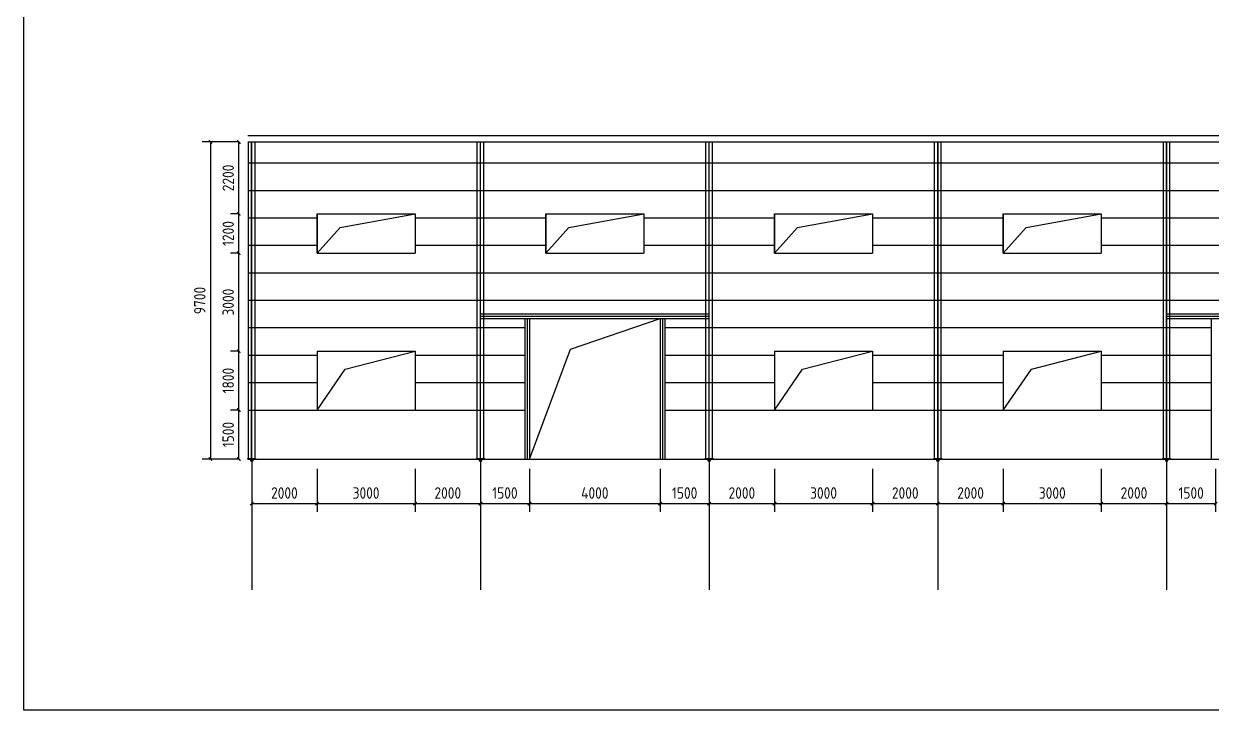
# Model space of a CAD drawing. Extents: x 102162 to 621267, y -39398 to 328893.
# Drawn here: x 102162 to 138533, y 160102 to 181102 of the extents above; entities that cross this region are included whole.
import ezdxf

# ---------------------------------------------------------------- set-up
doc = ezdxf.new("R2010")
doc.units = 0
doc.header["$LTSCALE"] = 1000
doc.header["$MEASUREMENT"] = 0
doc.layers.add('AXIS', color=3, linetype='Continuous')
doc.layers.add('DOTE', color=1, linetype='Continuous')
doc.styles.get("Standard").update_dxf_attribs({"font": 'gbenor.shx', "bigfont": 'gbcbig.shx'})
doc.dimstyles.get("Standard").update_dxf_attribs({"dimscale": 100, "dimtxt": 3.5, "dimasz": 1, "dimexe": 2.5, "dimexo": 3, "dimgap": 1.5, "dimtad": 1, "dimdec": 0, "dimzin": 0, "dimdsep": 46, "dimtxsty": 'Standard', "dimblk": 'ARCHTICK', "dimcen": 0.09, "dimadec": 0, "dimazin": 0, "dimtfac": 1, "dimtdec": 0, "dimtix": 1, "dimtmove": 2, "dimatfit": 3, "dimfxl": 1, "dimtolj": 1, "dimtzin": 0, "dimarcsym": 0})

# ---------------------------------------------------------------- blocks, each defined once
blk = doc.blocks.new('_ArchTick')
at = {"color": 0, "linetype": 'ByBlock', "const_width": 0.4}
blk.add_lwpolyline([(-0.5, -0.5), (0.5, 0.5)], dxfattribs=at)
blk = doc.blocks.new('*D3276')
at = {"color": 0, "lineweight": -2}
for p, q in [((109138, 167486), (109138, 166172)), ((111138, 167486), (111138, 166172)), ((109138, 166422), (111138, 166422))]:
    blk.add_line(p, q, dxfattribs=at)
at = {"layer": 'Defpoints', "color": 0}
for p in [(109138, 167786), (111138, 167786), (111138, 166422)]:
    blk.add_point(p, dxfattribs=at)
at = {"color": 0, "lineweight": -2, "xscale": 100, "yscale": 100, "zscale": 100, "rotation": 180}
blk.add_blockref('_ArchTick', (109138, 166422), dxfattribs=at)
at = {"color": 0, "lineweight": -2, "xscale": 100, "yscale": 100, "zscale": 100}
blk.add_blockref('_ArchTick', (111138, 166422), dxfattribs=at)
at = {"color": 0, "insert": (110138, 166747), "char_height": 350, "attachment_point": 5}
blk.add_mtext('\\A1;2000', dxfattribs=at)
blk = doc.blocks.new('*D3212')
at = {"color": 0, "lineweight": -2}
for p, q in [((111138, 167486), (111138, 166172)), ((114138, 167486), (114138, 166172)), ((111138, 166422), (114138, 166422))]:
    blk.add_line(p, q, dxfattribs=at)
at = {"layer": 'Defpoints', "color": 0}
for p in [(111138, 167786), (114138, 167786), (114138, 166422)]:
    blk.add_point(p, dxfattribs=at)
at = {"color": 0, "lineweight": -2, "xscale": 100, "yscale": 100, "zscale": 100, "rotation": 180}
blk.add_blockref('_ArchTick', (111138, 166422), dxfattribs=at)
at = {"color": 0, "lineweight": -2, "xscale": 100, "yscale": 100, "zscale": 100}
blk.add_blockref('_ArchTick', (114138, 166422), dxfattribs=at)
at = {"color": 0, "insert": (112638, 166747), "char_height": 350, "attachment_point": 5}
blk.add_mtext('\\A1;3000', dxfattribs=at)
blk = doc.blocks.new('*D3277')
at = {"color": 0, "lineweight": -2}
for p, q in [((114138, 167486), (114138, 166172)), ((116138, 167486), (116138, 166172)), ((114138, 166422), (116138, 166422))]:
    blk.add_line(p, q, dxfattribs=at)
at = {"layer": 'Defpoints', "color": 0}
for p in [(114138, 167786), (116138, 167786), (116138, 166422)]:
    blk.add_point(p, dxfattribs=at)
at = {"color": 0, "lineweight": -2, "xscale": 100, "yscale": 100, "zscale": 100, "rotation": 180}
blk.add_blockref('_ArchTick', (114138, 166422), dxfattribs=at)
at = {"color": 0, "lineweight": -2, "xscale": 100, "yscale": 100, "zscale": 100}
blk.add_blockref('_ArchTick', (116138, 166422), dxfattribs=at)
at = {"color": 0, "insert": (115138, 166747), "char_height": 350, "attachment_point": 5}
blk.add_mtext('\\A1;2000', dxfattribs=at)
blk = doc.blocks.new('*D3278')
at = {"color": 0, "lineweight": -2}
for p, q in [((116138, 167486), (116138, 166172)), ((117638, 167486), (117638, 166172)), ((116138, 166422), (117638, 166422))]:
    blk.add_line(p, q, dxfattribs=at)
at = {"layer": 'Defpoints', "color": 0}
for p in [(116138, 167786), (117638, 167786), (117638, 166422)]:
    blk.add_point(p, dxfattribs=at)
at = {"color": 0, "lineweight": -2, "xscale": 100, "yscale": 100, "zscale": 100, "rotation": 180}
blk.add_blockref('_ArchTick', (116138, 166422), dxfattribs=at)
at = {"color": 0, "lineweight": -2, "xscale": 100, "yscale": 100, "zscale": 100}
blk.add_blockref('_ArchTick', (117638, 166422), dxfattribs=at)
at = {"color": 0, "insert": (116888, 166747), "char_height": 350, "attachment_point": 5}
blk.add_mtext('\\A1;1500', dxfattribs=at)
blk = doc.blocks.new('*D3213')
at = {"color": 0, "lineweight": -2}
for p, q in [((117638, 167486), (117638, 166172)), ((121638, 167486), (121638, 166172)), ((117638, 166422), (121638, 166422))]:
    blk.add_line(p, q, dxfattribs=at)
at = {"layer": 'Defpoints', "color": 0}
for p in [(117638, 167786), (121638, 167786), (121638, 166422)]:
    blk.add_point(p, dxfattribs=at)
at = {"color": 0, "lineweight": -2, "xscale": 100, "yscale": 100, "zscale": 100, "rotation": 180}
blk.add_blockref('_ArchTick', (117638, 166422), dxfattribs=at)
at = {"color": 0, "lineweight": -2, "xscale": 100, "yscale": 100, "zscale": 100}
blk.add_blockref('_ArchTick', (121638, 166422), dxfattribs=at)
at = {"color": 0, "insert": (119638, 166747), "char_height": 350, "attachment_point": 5}
blk.add_mtext('\\A1;4000', dxfattribs=at)
blk = doc.blocks.new('*D3279')
at = {"color": 0, "lineweight": -2}
for p, q in [((121638, 167486), (121638, 166172)), ((123138, 167486), (123138, 166172)), ((121638, 166422), (123138, 166422))]:
    blk.add_line(p, q, dxfattribs=at)
at = {"layer": 'Defpoints', "color": 0}
for p in [(121638, 167786), (123138, 167786), (123138, 166422)]:
    blk.add_point(p, dxfattribs=at)
at = {"color": 0, "lineweight": -2, "xscale": 100, "yscale": 100, "zscale": 100, "rotation": 180}
blk.add_blockref('_ArchTick', (121638, 166422), dxfattribs=at)
at = {"color": 0, "lineweight": -2, "xscale": 100, "yscale": 100, "zscale": 100}
blk.add_blockref('_ArchTick', (123138, 166422), dxfattribs=at)
at = {"color": 0, "insert": (122388, 166747), "char_height": 350, "attachment_point": 5}
blk.add_mtext('\\A1;1500', dxfattribs=at)
blk = doc.blocks.new('*D3280')
at = {"color": 0, "lineweight": -2}
for p, q in [((123138, 167486), (123138, 166172)), ((125138, 167486), (125138, 166172)), ((123138, 166422), (125138, 166422))]:
    blk.add_line(p, q, dxfattribs=at)
at = {"layer": 'Defpoints', "color": 0}
for p in [(123138, 167786), (125138, 167786), (125138, 166422)]:
    blk.add_point(p, dxfattribs=at)
at = {"color": 0, "lineweight": -2, "xscale": 100, "yscale": 100, "zscale": 100, "rotation": 180}
blk.add_blockref('_ArchTick', (123138, 166422), dxfattribs=at)
at = {"color": 0, "lineweight": -2, "xscale": 100, "yscale": 100, "zscale": 100}
blk.add_blockref('_ArchTick', (125138, 166422), dxfattribs=at)
at = {"color": 0, "insert": (124138, 166747), "char_height": 350, "attachment_point": 5}
blk.add_mtext('\\A1;2000', dxfattribs=at)
blk = doc.blocks.new('*D3214')
at = {"color": 0, "lineweight": -2}
for p, q in [((125138, 167486), (125138, 166172)), ((128138, 167486), (128138, 166172)), ((125138, 166422), (128138, 166422))]:
    blk.add_line(p, q, dxfattribs=at)
at = {"layer": 'Defpoints', "color": 0}
for p in [(125138, 167786), (128138, 167786), (128138, 166422)]:
    blk.add_point(p, dxfattribs=at)
at = {"color": 0, "lineweight": -2, "xscale": 100, "yscale": 100, "zscale": 100, "rotation": 180}
blk.add_blockref('_ArchTick', (125138, 166422), dxfattribs=at)
at = {"color": 0, "lineweight": -2, "xscale": 100, "yscale": 100, "zscale": 100}
blk.add_blockref('_ArchTick', (128138, 166422), dxfattribs=at)
at = {"color": 0, "insert": (126638, 166747), "char_height": 350, "attachment_point": 5}
blk.add_mtext('\\A1;3000', dxfattribs=at)
blk = doc.blocks.new('*D3281')
at = {"color": 0, "lineweight": -2}
for p, q in [((128138, 167486), (128138, 166172)), ((130138, 167486), (130138, 166172)), ((128138, 166422), (130138, 166422))]:
    blk.add_line(p, q, dxfattribs=at)
at = {"layer": 'Defpoints', "color": 0}
for p in [(128138, 167786), (130138, 167786), (130138, 166422)]:
    blk.add_point(p, dxfattribs=at)
at = {"color": 0, "lineweight": -2, "xscale": 100, "yscale": 100, "zscale": 100, "rotation": 180}
blk.add_blockref('_ArchTick', (128138, 166422), dxfattribs=at)
at = {"color": 0, "lineweight": -2, "xscale": 100, "yscale": 100, "zscale": 100}
blk.add_blockref('_ArchTick', (130138, 166422), dxfattribs=at)
at = {"color": 0, "insert": (129138, 166747), "char_height": 350, "attachment_point": 5}
blk.add_mtext('\\A1;2000', dxfattribs=at)
blk = doc.blocks.new('*D3282')
at = {"color": 0, "lineweight": -2}
for p, q in [((130138, 167486), (130138, 166172)), ((132138, 167486), (132138, 166172)), ((130138, 166422), (132138, 166422))]:
    blk.add_line(p, q, dxfattribs=at)
at = {"layer": 'Defpoints', "color": 0}
for p in [(130138, 167786), (132138, 167786), (132138, 166422)]:
    blk.add_point(p, dxfattribs=at)
at = {"color": 0, "lineweight": -2, "xscale": 100, "yscale": 100, "zscale": 100, "rotation": 180}
blk.add_blockref('_ArchTick', (130138, 166422), dxfattribs=at)
at = {"color": 0, "lineweight": -2, "xscale": 100, "yscale": 100, "zscale": 100}
blk.add_blockref('_ArchTick', (132138, 166422), dxfattribs=at)
at = {"color": 0, "insert": (131138, 166747), "char_height": 350, "attachment_point": 5}
blk.add_mtext('\\A1;2000', dxfattribs=at)
blk = doc.blocks.new('*D3215')
at = {"color": 0, "lineweight": -2}
for p, q in [((132138, 167486), (132138, 166172)), ((135138, 167486), (135138, 166172)), ((132138, 166422), (135138, 166422))]:
    blk.add_line(p, q, dxfattribs=at)
at = {"layer": 'Defpoints', "color": 0}
for p in [(132138, 167786), (135138, 167786), (135138, 166422)]:
    blk.add_point(p, dxfattribs=at)
at = {"color": 0, "lineweight": -2, "xscale": 100, "yscale": 100, "zscale": 100, "rotation": 180}
blk.add_blockref('_ArchTick', (132138, 166422), dxfattribs=at)
at = {"color": 0, "lineweight": -2, "xscale": 100, "yscale": 100, "zscale": 100}
blk.add_blockref('_ArchTick', (135138, 166422), dxfattribs=at)
at = {"color": 0, "insert": (133638, 166747), "char_height": 350, "attachment_point": 5}
blk.add_mtext('\\A1;3000', dxfattribs=at)
blk = doc.blocks.new('*D3283')
at = {"color": 0, "lineweight": -2}
for p, q in [((135138, 167486), (135138, 166172)), ((137138, 167486), (137138, 166172)), ((135138, 166422), (137138, 166422))]:
    blk.add_line(p, q, dxfattribs=at)
at = {"layer": 'Defpoints', "color": 0}
for p in [(135138, 167786), (137138, 167786), (137138, 166422)]:
    blk.add_point(p, dxfattribs=at)
at = {"color": 0, "lineweight": -2, "xscale": 100, "yscale": 100, "zscale": 100, "rotation": 180}
blk.add_blockref('_ArchTick', (135138, 166422), dxfattribs=at)
at = {"color": 0, "lineweight": -2, "xscale": 100, "yscale": 100, "zscale": 100}
blk.add_blockref('_ArchTick', (137138, 166422), dxfattribs=at)
at = {"color": 0, "insert": (136138, 166747), "char_height": 350, "attachment_point": 5}
blk.add_mtext('\\A1;2000', dxfattribs=at)
blk = doc.blocks.new('*D3284')
at = {"color": 0, "lineweight": -2}
for p, q in [((137138, 167486), (137138, 166172)), ((138638, 167486), (138638, 166172)), ((137138, 166422), (138638, 166422))]:
    blk.add_line(p, q, dxfattribs=at)
at = {"layer": 'Defpoints', "color": 0}
for p in [(137138, 167786), (138638, 167786), (138638, 166422)]:
    blk.add_point(p, dxfattribs=at)
at = {"color": 0, "lineweight": -2, "xscale": 100, "yscale": 100, "zscale": 100, "rotation": 180}
blk.add_blockref('_ArchTick', (137138, 166422), dxfattribs=at)
at = {"color": 0, "lineweight": -2, "xscale": 100, "yscale": 100, "zscale": 100}
blk.add_blockref('_ArchTick', (138638, 166422), dxfattribs=at)
at = {"color": 0, "insert": (137888, 166747), "char_height": 350, "attachment_point": 5}
blk.add_mtext('\\A1;1500', dxfattribs=at)
blk = doc.blocks.new('*D3224')
at = {"color": 0, "lineweight": -2}
for p, q in [((108738, 169286), (108493, 169286)), ((108743, 167786), (108743, 169286)), ((108718, 167786), (108493, 167786))]:
    blk.add_line(p, q, dxfattribs=at)
at = {"layer": 'Defpoints', "color": 0}
for p in [(108743, 169286), (109038, 169286), (109018, 167786)]:
    blk.add_point(p, dxfattribs=at)
at = {"color": 0, "lineweight": -2, "xscale": 100, "yscale": 100, "zscale": 100}
for p, rotation in [((108743, 169286), 90), ((108743, 167786), 270)]:
    blk.add_blockref('_ArchTick', p, dxfattribs=dict(at, rotation=rotation))
at = {"color": 0, "insert": (108418, 168536), "char_height": 350, "attachment_point": 5, "rotation": 90}
blk.add_mtext('\\A1;1500', dxfattribs=at)
blk = doc.blocks.new('*D3225')
at = {"color": 0, "lineweight": -2}
for p, q in [((108738, 171086), (108493, 171086)), ((108743, 169286), (108743, 171086)), ((108738, 169286), (108493, 169286))]:
    blk.add_line(p, q, dxfattribs=at)
at = {"layer": 'Defpoints', "color": 0}
for p in [(108743, 171086), (109038, 171086), (109038, 169286)]:
    blk.add_point(p, dxfattribs=at)
at = {"color": 0, "lineweight": -2, "xscale": 100, "yscale": 100, "zscale": 100}
for p, rotation in [((108743, 171086), 90), ((108743, 169286), 270)]:
    blk.add_blockref('_ArchTick', p, dxfattribs=dict(at, rotation=rotation))
at = {"color": 0, "insert": (108418, 170186), "char_height": 350, "attachment_point": 5, "rotation": 90}
blk.add_mtext('\\A1;1800', dxfattribs=at)
blk = doc.blocks.new('*D3226')
at = {"color": 0, "lineweight": -2}
for p, q in [((108738, 174086), (108493, 174086)), ((108743, 171086), (108743, 174086)), ((108738, 171086), (108493, 171086))]:
    blk.add_line(p, q, dxfattribs=at)
at = {"layer": 'Defpoints', "color": 0}
for p in [(108743, 174086), (109038, 174086), (109038, 171086)]:
    blk.add_point(p, dxfattribs=at)
at = {"color": 0, "lineweight": -2, "xscale": 100, "yscale": 100, "zscale": 100}
for p, rotation in [((108743, 174086), 90), ((108743, 171086), 270)]:
    blk.add_blockref('_ArchTick', p, dxfattribs=dict(at, rotation=rotation))
at = {"color": 0, "insert": (108418, 172586), "char_height": 350, "attachment_point": 5, "rotation": 90}
blk.add_mtext('\\A1;3000', dxfattribs=at)
blk = doc.blocks.new('*D3227')
at = {"color": 0, "lineweight": -2}
for p, q in [((108738, 175286), (108493, 175286)), ((108743, 174086), (108743, 175286)), ((108738, 174086), (108493, 174086))]:
    blk.add_line(p, q, dxfattribs=at)
at = {"layer": 'Defpoints', "color": 0}
for p in [(108743, 175286), (109038, 175286), (109038, 174086)]:
    blk.add_point(p, dxfattribs=at)
at = {"color": 0, "lineweight": -2, "xscale": 100, "yscale": 100, "zscale": 100}
for p, rotation in [((108743, 175286), 90), ((108743, 174086), 270)]:
    blk.add_blockref('_ArchTick', p, dxfattribs=dict(at, rotation=rotation))
at = {"color": 0, "insert": (108418, 174686), "char_height": 350, "attachment_point": 5, "rotation": 90}
blk.add_mtext('\\A1;1200', dxfattribs=at)
blk = doc.blocks.new('*D3228')
at = {"color": 0, "lineweight": -2}
for p, q in [((108738, 177486), (108493, 177486)), ((108743, 175286), (108743, 177486)), ((108738, 175286), (108493, 175286))]:
    blk.add_line(p, q, dxfattribs=at)
at = {"layer": 'Defpoints', "color": 0}
for p in [(108743, 177486), (109038, 177486), (109038, 175286)]:
    blk.add_point(p, dxfattribs=at)
at = {"color": 0, "lineweight": -2, "xscale": 100, "yscale": 100, "zscale": 100}
for p, rotation in [((108743, 177486), 90), ((108743, 175286), 270)]:
    blk.add_blockref('_ArchTick', p, dxfattribs=dict(at, rotation=rotation))
at = {"color": 0, "insert": (108418, 176386), "char_height": 350, "attachment_point": 5, "rotation": 90}
blk.add_mtext('\\A1;2200', dxfattribs=at)
blk = doc.blocks.new('*D3229')
at = {"color": 0, "lineweight": -2}
for p, q in [((108738, 177486), (107624, 177486)), ((107874, 177486), (107874, 167786)), ((108738, 167786), (107624, 167786))]:
    blk.add_line(p, q, dxfattribs=at)
at = {"layer": 'Defpoints', "color": 0}
for p in [(109038, 177486), (107874, 167786), (109038, 167786)]:
    blk.add_point(p, dxfattribs=at)
at = {"color": 0, "lineweight": -2, "xscale": 100, "yscale": 100, "zscale": 100}
for p, rotation in [((107874, 177486), 90), ((107874, 167786), 270)]:
    blk.add_blockref('_ArchTick', p, dxfattribs=dict(at, rotation=rotation))
at = {"color": 0, "insert": (107549, 172636), "char_height": 350, "attachment_point": 5, "rotation": 90}
blk.add_mtext('\\A1;9700', dxfattribs=at)

msp = doc.modelspace()

# ---------------------------------------------------------------- linework, layer by layer
at = {"color": 4}
for p, q in [((109018.3, 177686.1), (151258.3, 177686.1)), ((109018.3, 176846.1), (151258.3, 176846.1)), ((109018.3, 176006.1), (151258.3, 176006.1)), ((109018.3, 175166.1), (111138.3, 175166.1)), ((114138.3, 175166.1), (118138.3, 175166.1)), ((121138.3, 175166.1), (125138.3, 175166.1)), ((128138.3, 175166.1), (132138.3, 175166.1)), ((135138.3, 175166.1), (139138.3, 175166.1)), ((109018.3, 174326.1), (111138.3, 174326.1)), ((114138.3, 174326.1), (118138.3, 174326.1)), ((121138.3, 174326.1), (125138.3, 174326.1)), ((128138.3, 174326.1), (132138.3, 174326.1)), ((135138.3, 174326.1), (139138.3, 174326.1)), ((109018.3, 173486.1), (151258.3, 173486.1)), ((109018.3, 172646.1), (151258.3, 172646.1)), ((109018.3, 171806.1), (117498.3, 171806.1)), ((121778.3, 171806.1), (138498.3, 171806.1)), ((109018.3, 170966.1), (111138.3, 170966.1)), ((114138.3, 170966.1), (117498.3, 170966.1)), ((121778.3, 170966.1), (125138.3, 170966.1)), ((128138.3, 170966.1), (132138.3, 170966.1)), ((135138.3, 170966.1), (138498.3, 170966.1)), ((109018.3, 170126.1), (111138.3, 170126.1)), ((114138.3, 170126.1), (117498.3, 170126.1)), ((121778.3, 170126.1), (125138.3, 170126.1)), ((128138.3, 170126.1), (132138.3, 170126.1)), ((135138.3, 170126.1), (138498.3, 170126.1))]:
    msp.add_line(p, q, dxfattribs=at)
for p, q in [((109018.3, 177486.1), (151258.3, 177486.1)), ((111138.3, 175286.1), (111138.3, 174086.1)), ((111842.6, 174864.6), (114138.3, 175286.1)), ((114138.3, 175286.1), (114138.3, 174086.1)), ((118138.3, 175286.1), (118138.3, 174086.1)), ((118842.6, 174864.6), (121138.3, 175286.1)), ((121138.3, 175286.1), (121138.3, 174086.1)), ((125138.3, 175286.1), (125138.3, 174086.1)), ((125842.6, 174864.6), (128138.3, 175286.1)), ((128138.3, 175286.1), (128138.3, 174086.1)), ((132138.3, 175286.1), (132138.3, 174086.1)), ((132842.6, 174864.6), (135138.3, 175286.1)), ((135138.3, 175286.1), (135138.3, 174086.1)), ((111138.3, 174086.1), (111842.6, 174864.6)), ((118138.3, 174086.1), (118842.6, 174864.6)), ((125138.3, 174086.1), (125842.6, 174864.6)), ((132138.3, 174086.1), (132842.6, 174864.6)), ((116135.3, 172226.1), (123141.3, 172226.1)), ((116135.3, 172156.1), (123141.3, 172156.1)), ((116135.3, 172086.1), (123141.3, 172086.1)), ((117498.3, 172086.1), (117498.3, 167786.1)), ((117568.3, 172086.1), (117568.3, 167786.1)), ((117638.3, 172086.1), (117638.3, 167786.1)), ((118897.5, 171152.3), (121638.3, 172086.1)), ((121638.3, 172086.1), (121638.3, 167786.1)), ((121708.3, 172086.1), (121708.3, 167786.1)), ((121778.3, 172086.1), (121778.3, 167786.1)), ((137135.3, 172226.1), (144141.3, 172226.1)), ((137135.3, 172156.1), (144141.3, 172156.1)), ((137135.3, 172086.1), (144141.3, 172086.1)), ((138498.3, 172086.1), (138498.3, 167786.1)), ((111138.3, 171086.1), (111138.3, 169286.1)), ((111998.7, 170538.7), (114138.3, 171086.1)), ((114138.3, 171086.1), (114138.3, 169286.1)), ((117638.3, 167786.1), (118897.5, 171152.3)), ((125138.3, 171086.1), (125138.3, 169286.1)), ((125998.7, 170538.7), (128138.3, 171086.1)), ((128138.3, 171086.1), (128138.3, 169286.1)), ((132138.3, 171086.1), (132138.3, 169286.1)), ((132998.7, 170538.7), (135138.3, 171086.1)), ((135138.3, 171086.1), (135138.3, 169286.1)), ((111138.3, 169286.1), (111998.7, 170538.7)), ((125138.3, 169286.1), (125998.7, 170538.7)), ((132138.3, 169286.1), (132998.7, 170538.7)), ((109018.3, 169286.1), (117498.3, 169286.1)), ((121778.3, 169286.1), (138498.3, 169286.1)), ((109018.3, 167786.1), (151258.3, 167786.1))]:
    msp.add_line(p, q)
at = {"color": 6}
for p, q in [((111138.3, 174086.1), (111138.3, 175286.1)), ((111138.3, 174086.1), (111138.3, 175286.1)), ((111138.3, 175286.1), (114138.3, 175286.1)), ((114138.3, 175286.1), (114138.3, 174086.1)), ((114138.3, 175286.1), (114138.3, 174086.1)), ((118138.3, 174086.1), (118138.3, 175286.1)), ((118138.3, 174086.1), (118138.3, 175286.1)), ((118138.3, 175286.1), (121138.3, 175286.1)), ((121138.3, 175286.1), (121138.3, 174086.1)), ((121138.3, 175286.1), (121138.3, 174086.1)), ((125138.3, 174086.1), (125138.3, 175286.1)), ((125138.3, 174086.1), (125138.3, 175286.1)), ((125138.3, 175286.1), (128138.3, 175286.1)), ((128138.3, 175286.1), (128138.3, 174086.1)), ((128138.3, 175286.1), (128138.3, 174086.1)), ((132138.3, 174086.1), (132138.3, 175286.1)), ((132138.3, 174086.1), (132138.3, 175286.1)), ((132138.3, 175286.1), (135138.3, 175286.1)), ((135138.3, 175286.1), (135138.3, 174086.1)), ((135138.3, 175286.1), (135138.3, 174086.1)), ((111138.3, 174086.1), (114138.3, 174086.1)), ((118138.3, 174086.1), (121138.3, 174086.1)), ((125138.3, 174086.1), (128138.3, 174086.1)), ((132138.3, 174086.1), (135138.3, 174086.1)), ((111138.3, 171086.1), (111138.3, 169286.1)), ((111138.3, 171086.1), (111138.3, 169286.1)), ((111138.3, 171086.1), (114138.3, 171086.1)), ((114138.3, 171086.1), (114138.3, 169286.1)), ((114138.3, 171086.1), (114138.3, 169286.1)), ((125138.3, 171086.1), (125138.3, 169286.1)), ((125138.3, 171086.1), (128138.3, 171086.1)), ((128138.3, 171086.1), (128138.3, 169286.1)), ((128138.3, 171086.1), (128138.3, 169286.1)), ((132138.3, 171086.1), (132138.3, 169286.1)), ((132138.3, 171086.1), (132138.3, 169286.1)), ((132138.3, 171086.1), (135138.3, 171086.1)), ((135138.3, 171086.1), (135138.3, 169286.1)), ((135138.3, 171086.1), (135138.3, 169286.1)), ((111138.3, 169286.1), (114138.3, 169286.1)), ((125138.3, 169286.1), (128138.3, 169286.1)), ((132138.3, 169286.1), (135138.3, 169286.1)), ((109098.3, 167786.1), (109098.3, 167736.1)), ((109098.3, 167736.1), (109178.3, 167736.1)), ((109108.3, 167786.1), (109108.3, 167736.1)), ((109168.3, 167736.1), (109168.3, 167786.1)), ((109178.3, 167736.1), (109178.3, 167786.1)), ((116098.3, 167786.1), (116098.3, 167736.1)), ((116098.3, 167736.1), (116178.3, 167736.1)), ((116108.3, 167786.1), (116108.3, 167736.1)), ((116168.3, 167736.1), (116168.3, 167786.1)), ((116178.3, 167736.1), (116178.3, 167786.1)), ((123098.3, 167786.1), (123098.3, 167736.1)), ((123098.3, 167736.1), (123178.3, 167736.1)), ((123108.3, 167786.1), (123108.3, 167736.1)), ((123168.3, 167736.1), (123168.3, 167786.1)), ((123178.3, 167736.1), (123178.3, 167786.1)), ((130098.3, 167786.1), (130098.3, 167736.1)), ((130098.3, 167736.1), (130178.3, 167736.1)), ((130108.3, 167786.1), (130108.3, 167736.1)), ((130168.3, 167736.1), (130168.3, 167786.1)), ((130178.3, 167736.1), (130178.3, 167786.1)), ((137098.3, 167786.1), (137098.3, 167736.1)), ((137098.3, 167736.1), (137178.3, 167736.1)), ((137108.3, 167786.1), (137108.3, 167736.1)), ((137168.3, 167736.1), (137168.3, 167786.1)), ((137178.3, 167736.1), (137178.3, 167786.1))]:
    msp.add_line(p, q, dxfattribs=at)
at = {"color": 2}
for p, q in [((109018.3, 167786.1), (109018.3, 167806.1)), ((109018.3, 167806.1), (109258.3, 167806.1)), ((109138.3, 167786.1), (109018.3, 167786.1)), ((109258.3, 167786.1), (109138.3, 167786.1)), ((109258.3, 167806.1), (109258.3, 167786.1)), ((116018.3, 167786.1), (116018.3, 167806.1)), ((116018.3, 167806.1), (116258.3, 167806.1)), ((116138.3, 167786.1), (116018.3, 167786.1)), ((116258.3, 167786.1), (116138.3, 167786.1)), ((116258.3, 167806.1), (116258.3, 167786.1)), ((123018.3, 167786.1), (123018.3, 167806.1)), ((123018.3, 167806.1), (123258.3, 167806.1)), ((123138.3, 167786.1), (123018.3, 167786.1)), ((123258.3, 167786.1), (123138.3, 167786.1)), ((123258.3, 167806.1), (123258.3, 167786.1)), ((130018.3, 167786.1), (130018.3, 167806.1)), ((130018.3, 167806.1), (130258.3, 167806.1)), ((130138.3, 167786.1), (130018.3, 167786.1)), ((130258.3, 167786.1), (130138.3, 167786.1)), ((130258.3, 167806.1), (130258.3, 167786.1)), ((137018.3, 167786.1), (137018.3, 167806.1)), ((137018.3, 167806.1), (137258.3, 167806.1)), ((137138.3, 167786.1), (137018.3, 167786.1)), ((137258.3, 167786.1), (137138.3, 167786.1)), ((137258.3, 167806.1), (137258.3, 167786.1))]:
    msp.add_line(p, q, dxfattribs=at)
msp.add_lwpolyline([(102161.7, 202101.7), (161561.7, 202101.7), (161561.7, 160101.7), (102161.7, 160101.7)], close=True)
at = {"layer": 'AXIS'}
for p, q in [((109138.3, 167786.1), (109138.3, 163786.1)), ((116138.3, 167786.1), (116138.3, 163786.1)), ((123138.3, 167786.1), (123138.3, 163786.1)), ((130138.3, 167786.1), (130138.3, 163786.1)), ((137138.3, 167786.1), (137138.3, 163786.1))]:
    msp.add_line(p, q, dxfattribs=at)
at = {"layer": 'DOTE', "color": 0}
for p, q in [((109038.3, 167786.1), (109038.3, 177486.1)), ((109135.3, 167786.1), (109135.3, 177486.1)), ((109141.3, 167786.1), (109141.3, 177486.1)), ((109238.3, 167786.1), (109238.3, 177486.1)), ((116038.3, 167786.1), (116038.3, 177486.1)), ((116135.3, 167786.1), (116135.3, 177486.1)), ((116141.3, 167786.1), (116141.3, 177486.1)), ((116238.3, 167786.1), (116238.3, 177486.1)), ((123038.3, 167786.1), (123038.3, 177486.1)), ((123135.3, 167786.1), (123135.3, 177486.1)), ((123141.3, 167786.1), (123141.3, 177486.1)), ((123238.3, 167786.1), (123238.3, 177486.1)), ((130038.3, 167786.1), (130038.3, 177486.1)), ((130135.3, 167786.1), (130135.3, 177486.1)), ((130141.3, 167786.1), (130141.3, 177486.1)), ((130238.3, 167786.1), (130238.3, 177486.1)), ((137038.3, 167786.1), (137038.3, 177486.1)), ((137135.3, 167786.1), (137135.3, 177486.1)), ((137141.3, 167786.1), (137141.3, 177486.1)), ((137238.3, 167786.1), (137238.3, 177486.1))]:
    msp.add_line(p, q, dxfattribs=at)
at = {"layer": 'DOTE'}
for p, q in [((109138.3, 167736.1), (109138.3, 177486.1)), ((116138.3, 167736.1), (116138.3, 177486.1)), ((116138.3, 167736.1), (116138.3, 177486.1)), ((123138.3, 167736.1), (123138.3, 177486.1)), ((123138.3, 167736.1), (123138.3, 177486.1)), ((130138.3, 167736.1), (130138.3, 177486.1)), ((130138.3, 167736.1), (130138.3, 177486.1)), ((137138.3, 167736.1), (137138.3, 177486.1)), ((137138.3, 167736.1), (137138.3, 177486.1))]:
    msp.add_line(p, q, dxfattribs=at)

# ---------------------------------------------------------------- dimensions: what is measured, and where the dimension line sits
dim = msp.add_aligned_dim(p1=(109038.3, 177486.1), p2=(109038.3, 167786.1), distance=-1164.1, dimstyle='Standard')
dim.commit()
dim.dimension.update_dxf_attribs({"geometry": '*D3229', "text_midpoint": (107549.1, 172636.1)})
for base, p1, p2, picture, middle in [((108743.4, 177486.1), (109038.3, 175286.1), (109038.3, 177486.1), '*D3228', (108418.4, 176386.1)), ((108743.4, 175286.1), (109038.3, 174086.1), (109038.3, 175286.1), '*D3227', (108418.4, 174686.1)), ((108743.4, 174086.1), (109038.3, 171086.1), (109038.3, 174086.1), '*D3226', (108418.4, 172586.1)), ((108743.4, 171086.1), (109038.3, 169286.1), (109038.3, 171086.1), '*D3225', (108418.4, 170186.1)), ((108743.4, 169286.1), (109018.3, 167786.1), (109038.3, 169286.1), '*D3224', (108418.4, 168536.1))]:
    dim = msp.add_linear_dim(base=base, p1=p1, p2=p2, angle=90, dimstyle='Standard')
    dim.commit()
    dim.dimension.update_dxf_attribs({"geometry": picture, "text_midpoint": middle})
for base, p1, p2, picture, middle in [((111138.3, 166422.1), (109138.3, 167786.1), (111138.3, 167786.1), '*D3276', (110138.3, 166747.1)), ((114138.3, 166422.1), (111138.3, 167786.1), (114138.3, 167786.1), '*D3212', (112638.3, 166747.1)), ((116138.3, 166422.1), (114138.3, 167786.1), (116138.3, 167786.1), '*D3277', (115138.3, 166747.1)), ((117638.3, 166422.1), (116138.3, 167786.1), (117638.3, 167786.1), '*D3278', (116888.3, 166747.1)), ((121638.3, 166422.1), (117638.3, 167786.1), (121638.3, 167786.1), '*D3213', (119638.3, 166747.1)), ((123138.3, 166422.1), (121638.3, 167786.1), (123138.3, 167786.1), '*D3279', (122388.3, 166747.1)), ((125138.3, 166422.1), (123138.3, 167786.1), (125138.3, 167786.1), '*D3280', (124138.3, 166747.1)), ((128138.3, 166422.1), (125138.3, 167786.1), (128138.3, 167786.1), '*D3214', (126638.3, 166747.1)), ((130138.3, 166422.1), (128138.3, 167786.1), (130138.3, 167786.1), '*D3281', (129138.3, 166747.1)), ((132138.3, 166422.1), (130138.3, 167786.1), (132138.3, 167786.1), '*D3282', (131138.3, 166747.1)), ((135138.3, 166422.1), (132138.3, 167786.1), (135138.3, 167786.1), '*D3215', (133638.3, 166747.1)), ((137138.3, 166422.1), (135138.3, 167786.1), (137138.3, 167786.1), '*D3283', (136138.3, 166747.1)), ((138638.3, 166422.1), (137138.3, 167786.1), (138638.3, 167786.1), '*D3284', (137888.3, 166747.1))]:
    dim = msp.add_linear_dim(base=base, p1=p1, p2=p2, dimstyle='Standard')
    dim.commit()
    dim.dimension.update_dxf_attribs({"geometry": picture, "text_midpoint": middle})

doc.saveas('drawing.dxf')
